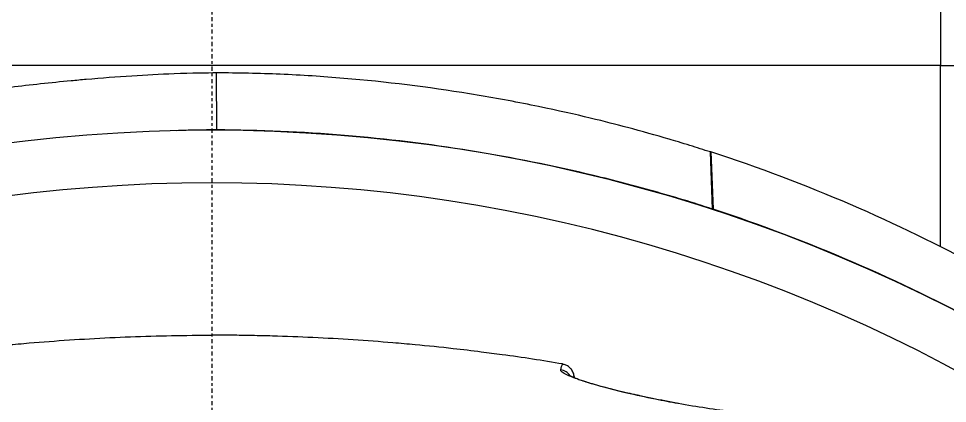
# Model space of a CAD drawing. Header units: millimetres. Extents: x 0 to 4378, y 0 to 2376.
# Drawn here: x 770.19 to 803.97, y 2215.47 to 2229.46 of the extents above; entities that cross this region are included whole.
import ezdxf

# ---------------------------------------------------------------- set-up
doc = ezdxf.new("R2010")
doc.units = ezdxf.units.MM
doc.header["$LTSCALE"] = 0.2
doc.linetypes.add('CENTER2', pattern=[1.125, 0.75, -0.125, 0.125, -0.125])
doc.layers.add('02_Center Line', color=1, linetype='CENTER2')

# ---------------------------------------------------------------- blocks, each defined once
blk = doc.blocks.new('A$C67cfe5fe')
for p, q in [((26.5, 63.358), (26.5, 61.358)), ((26.5, 61.358), (-26.5, 61.358)), ((26.5, 61.358), (33.45, 61.358)), ((26.5, 54.769), (26.5, 61.358)), ((0.175, 59.013), (0.174, 61.083)), ((18.211, 56.138), (18.132, 58.212)), ((18.145, 58.217), (18.229, 56.132)), ((18.211, 56.138), (18.229, 56.132))]:
    blk.add_line(p, q)
for radius, start, end in [(86.413, 313.06048, 226.93952), (59, 311.98884, 228.01116), (57.092, 313.6982, 226.3018)]:
    blk.add_arc((0, 0), radius, start, end)
for centre, major_axis, ratio, start_param, end_param in [((12.615, 49.804), (0.486, -0.116), 0.997249, 0.822813, 1.654075), ((16.89, -159.826), (4.641, -215.445), 0.016475, 2.912695, 2.912773), ((16.864, 48.59), (0.087, 0.492), 0.18394, 6.280839, 6.283185), ((16.864, 48.59), (0.087, 0.492), 0.18394, 6.158168, 6.280839)]:
    blk.add_ellipse(centre, major_axis=major_axis, ratio=ratio, start_param=start_param, end_param=end_param)
for points, knots in [([(-2.91, 60.972), (-3.463, 60.937), (-4.013, 60.895), (-4.75, 60.83), (-4.934, 60.814), (-5.859, 60.726), (-6.608, 60.645), (-7.799, 60.501), (-8.284, 60.438), (-9.414, 60.279), (-10.058, 60.179), (-11.019, 60.012), (-11.338, 59.954), (-11.932, 59.839), (-12.209, 59.782), (-12.727, 59.672), (-12.967, 59.619), (-13.635, 59.466), (-14.058, 59.364), (-14.759, 59.186), (-15.091, 59.098), (-15.827, 58.898), (-16.323, 58.758), (-16.972, 58.567), (-17.224, 58.491), (-17.571, 58.383), (-17.724, 58.335), (-17.902, 58.278), (-18.015, 58.242), (-18.127, 58.206)], [0, 0, 0, 0, 0.166671, 0.166671, 0.221871, 0.221871, 0.444489, 0.444489, 0.598255, 0.598255, 0.802929, 0.802929, 0.904924, 0.904924, 0.994423, 0.994423, 1.072733, 1.072733, 1.212093, 1.212093, 1.315259, 1.315259, 1.467472, 1.467472, 1.537706, 1.537706, 1.574978, 1.574978, 1.639288, 1.639288, 1.639288, 1.639288]), ([(0.174, 61.083), (-0.169, 61.082), (-0.743, 61.074), (-1.884, 61.032), (-2.398, 61.005), (-2.91, 60.972)], [-0.3421384, -0.3421384, -0.3421384, -0.3421384, -0.1542602, -0.1542602, -0.0000058, -0.0000058, -0.0000058, -0.0000058]), ([(18.131, 58.212), (17.885, 58.292), (17.637, 58.371), (17.114, 58.533), (16.799, 58.627), (16.146, 58.819), (15.636, 58.962), (15.032, 59.123), (14.961, 59.142), (14.244, 59.331), (13.056, 59.628), (10.874, 60.067), (10.126, 60.203), (7.867, 60.568), (6.341, 60.758), (4.03, 60.953), (3.26, 61.003), (1.718, 61.069), (0.946, 61.085), (0.174, 61.083)], [-1.925983, -1.925983, -1.925983, -1.925983, -1.875869, -1.875869, -1.820686, -1.820686, -1.653095, -1.653095, -1.624088, -1.624088, -1.164895, -1.164895, -0.929585, -0.929585, -0.463526, -0.463526, -0.231599, -0.231599, 0, 0, 0, 0]), ([(0.175, 59.013), (-0.022, 59.014), (-0.219, 59.011), (-0.417, 59.008), (-0.614, 59.005), (-0.811, 59.001), (-1.009, 58.995), (-1.101, 58.992), (-1.193, 58.989), (-1.285, 58.986)], [-1, -1, -1, -1, -0.96875, -0.96875, -0.96875, -0.9375, -0.9375, -0.9375, -0.92289307, -0.92289307, -0.92289307, -0.92289307]), ([(18.211, 56.138), (17.858, 56.253), (17.505, 56.367), (17.147, 56.473), (16.789, 56.579), (16.43, 56.683), (16.069, 56.784), (15.708, 56.885), (15.346, 56.984), (14.983, 57.08), (14.62, 57.177), (14.253, 57.268), (13.886, 57.356), (12.417, 57.71), (10.921, 58.01), (9.408, 58.254), (7.895, 58.498), (6.363, 58.686), (4.821, 58.813), (3.279, 58.94), (1.728, 59.007), (0.175, 59.013)], [-1, -1, -1, -1, -0.9375, -0.9375, -0.9375, -0.875, -0.875, -0.875, -0.8125, -0.8125, -0.8125, -0.75, -0.75, -0.75, -0.5, -0.5, -0.5, -0.25, -0.25, -0.25, 0, 0, 0, 0]), ([(48.929, 34.773), (47.296, 37.236), (45.449, 39.627), (43.367, 41.916), (42.846, 42.488), (42.31, 43.054), (41.76, 43.612), (41.21, 44.171), (40.644, 44.723), (40.064, 45.265), (39.774, 45.536), (39.48, 45.805), (39.182, 46.074), (38.884, 46.343), (38.583, 46.61), (38.277, 46.873), (37.972, 47.136), (37.663, 47.395), (37.35, 47.652), (37.037, 47.909), (36.721, 48.165), (36.401, 48.418), (35.76, 48.925), (35.104, 49.426), (34.433, 49.915), (33.763, 50.405), (33.077, 50.883), (32.375, 51.349), (31.673, 51.814), (30.956, 52.268), (30.224, 52.708), (29.492, 53.148), (28.744, 53.576), (27.981, 53.992), (26.456, 54.822), (24.87, 55.593), (23.227, 56.3), (21.585, 57.008), (19.89, 57.65), (18.145, 58.217)], [0, 0, 0, 0, 0.25, 0.25, 0.25, 0.3125, 0.3125, 0.3125, 0.375, 0.375, 0.375, 0.40625, 0.40625, 0.40625, 0.4375, 0.4375, 0.4375, 0.46875, 0.46875, 0.46875, 0.5, 0.5, 0.5, 0.5625, 0.5625, 0.5625, 0.625, 0.625, 0.625, 0.6875, 0.6875, 0.6875, 0.75, 0.75, 0.75, 0.875, 0.875, 0.875, 1, 1, 1, 1]), ([(49.173, 32.616), (47.53, 35.088), (45.674, 37.491), (43.579, 39.786), (43.056, 40.36), (42.517, 40.927), (41.964, 41.486), (41.41, 42.046), (40.842, 42.598), (40.258, 43.142), (39.966, 43.414), (39.671, 43.684), (39.372, 43.952), (39.072, 44.22), (38.769, 44.486), (38.462, 44.749), (38.155, 45.013), (37.844, 45.275), (37.53, 45.534), (37.216, 45.793), (36.897, 46.05), (36.575, 46.304), (35.931, 46.813), (35.272, 47.312), (34.598, 47.801), (33.923, 48.29), (33.233, 48.768), (32.528, 49.234), (31.823, 49.701), (31.102, 50.156), (30.366, 50.598), (29.63, 51.04), (28.879, 51.469), (28.112, 51.884), (26.579, 52.715), (24.985, 53.49), (23.335, 54.2), (21.685, 54.909), (19.982, 55.558), (18.229, 56.132)], [-1, -1, -1, -1, -0.75, -0.75, -0.75, -0.6875, -0.6875, -0.6875, -0.625, -0.625, -0.625, -0.59375, -0.59375, -0.59375, -0.5625, -0.5625, -0.5625, -0.53125, -0.53125, -0.53125, -0.5, -0.5, -0.5, -0.4375, -0.4375, -0.4375, -0.375, -0.375, -0.375, -0.3125, -0.3125, -0.3125, -0.25, -0.25, -0.25, -0.125, -0.125, -0.125, 0, 0, 0, 0]), ([(-12.751, 50.509), (-12.398, 50.57), (-12.039, 50.628), (-11.313, 50.739), (-10.946, 50.792), (-10.324, 50.876), (-10.071, 50.909), (-9.489, 50.982), (-9.153, 51.022), (-8.356, 51.111), (-7.898, 51.158), (-7.175, 51.226), (-6.907, 51.25), (-5.675, 51.353), (-4.695, 51.418), (-2.717, 51.513), (-1.718, 51.542), (-0.6, 51.552), (-0.362, 51.554), (-0.123, 51.555), (-0.004, 51.555)], [-1.260137, -1.260137, -1.260137, -1.260137, -1.13977, -1.13977, -1.019298, -1.019298, -0.938268, -0.938268, -0.827897, -0.827897, -0.68116, -0.68116, -0.598483, -0.598483, -0.299873, -0.299873, 0, 0, 0.035566, 0.071132, 0.071132, 0.071132, 0.071132]), ([(12.75, 50.509), (12.036, 50.632), (11.304, 50.744), (10.302, 50.879), (10.046, 50.912), (9.46, 50.986), (9.12, 51.026), (8.317, 51.115), (7.855, 51.162), (7.126, 51.23), (6.855, 51.254), (5.626, 51.357), (4.656, 51.421), (3.187, 51.49), (2.695, 51.509), (1.957, 51.53), (1.708, 51.536), (1.335, 51.543), (1.211, 51.545), (0.968, 51.549), (0.841, 51.55), (0.476, 51.554), (0.235, 51.555), (-0.004, 51.555)], [0.000005, 0.000005, 0.000005, 0.000005, 0.245288, 0.245288, 0.32758, 0.32758, 0.439471, 0.439471, 0.588452, 0.588452, 0.672216, 0.672216, 0.969709, 0.969709, 1.119078, 1.119078, 1.193047, 1.193047, 1.22978, 1.22978, 1.265, 1.265, 1.331927, 1.331927, 1.331927, 1.331927]), ([(12.75, 50.509), (12.76, 50.507), (12.771, 50.505), (12.793, 50.5), (12.804, 50.497), (12.816, 50.493)], [-0.00715982, -0.00715982, -0.00715982, -0.00715982, -0.003611253, -0.003611253, -0.000066026, -0.000066026, -0.000066026, -0.000066026]), ([(13.176, 50.02), (13.176, 50.021), (13.176, 50.022), (13.175, 50.074), (13.165, 50.125), (13.131, 50.224), (13.106, 50.273), (13.066, 50.327), (13.057, 50.337), (13.016, 50.383), (12.979, 50.413), (12.901, 50.461), (12.859, 50.48), (12.816, 50.493)], [-0.00030662, -0.00030662, -0.00030662, -0.00030662, 0, 0, 0.01532058, 0.01532058, 0.03142731, 0.03142731, 0.03552574, 0.03552574, 0.04971247, 0.04971247, 0.06328028, 0.06328028, 0.06328028, 0.06328028]), ([(16.962, 49.076), (16.637, 49.134), (16.312, 49.197), (16.031, 49.254), (15.858, 49.289), (15.7, 49.323), (15.571, 49.351), (15.527, 49.361), (15.486, 49.37), (15.449, 49.378), (15.344, 49.401), (15.237, 49.425), (15.133, 49.45), (14.987, 49.483), (14.846, 49.517), (14.722, 49.548), (14.658, 49.564), (14.599, 49.579), (14.545, 49.592), (14.475, 49.61), (14.406, 49.628), (14.341, 49.646), (14.095, 49.71), (13.883, 49.771), (13.702, 49.826), (13.608, 49.854), (13.524, 49.881), (13.449, 49.906), (13.37, 49.932), (13.297, 49.957), (13.23, 49.982), (13.102, 50.028), (12.994, 50.072), (12.912, 50.112), (12.752, 50.188), (12.679, 50.251), (12.69, 50.297)], [0, 0, 0, 0, 0.068487, 0.068487, 0.068487, 0.110613, 0.110613, 0.110613, 0.125, 0.125, 0.125, 0.165111, 0.165111, 0.165111, 0.221432, 0.221432, 0.221432, 0.25, 0.25, 0.25, 0.287562, 0.287562, 0.287562, 0.427692, 0.427692, 0.427692, 0.5, 0.5, 0.5, 0.5757, 0.5757, 0.5757, 0.720411, 0.720411, 0.720411, 1, 1, 1, 1]), ([(12.977, 50.111), (12.977, 50.111), (12.994, 50.1), (13.073, 50.059), (13.162, 50.02), (13.459, 49.909), (13.708, 49.828), (14.319, 49.654), (14.686, 49.559), (15.413, 49.388), (15.771, 49.31), (16.403, 49.183), (16.681, 49.13), (16.952, 49.082)], [0.1063312, 0.1063312, 0.1063312, 0.1063312, 0.1609573, 0.1609573, 0.2606105, 0.2606105, 0.4056646, 0.4056646, 0.5415381, 0.5415381, 0.6516112, 0.6516112, 0.7354654, 0.7354654, 0.7354654, 0.7354654]), ([(16.955, 49.081), (17.307, 49.019), (17.653, 48.963), (18.323, 48.863), (18.65, 48.82), (19.313, 48.742), (19.637, 48.712), (19.999, 48.688), (20.087, 48.683), (20.168, 48.68)], [0.0002819, 0.0002819, 0.0002819, 0.0002819, 0.1096864, 0.1096864, 0.2297154, 0.2297154, 0.3813956, 0.3813956, 0.4345671, 0.4345671, 0.4345671, 0.4345671])]:
    blk.add_open_spline(points, degree=3, knots=knots)
for points in [[(18.145, 58.217), (18.141, 58.215), (18.136, 58.214), (18.131, 58.212)], [(12.69, 50.297), (12.71, 50.385), (12.73, 50.454), (12.75, 50.509)], [(13.174, 50.055), (13.175, 50.042), (13.176, 50.029), (13.178, 50.016)], [(13.176, 50.02), (13.175, 50.019), (13.175, 50.018), (13.175, 50.017)]]:
    blk.add_open_spline(points, degree=3)
at = {"layer": '02_Center Line'}
blk.add_line((0, 87.413), (0, -87.413), dxfattribs=at)

msp = doc.modelspace()

# ---------------------------------------------------------------- block references
msp.add_blockref('A$C67cfe5fe', (777.219, 2166.397))

doc.saveas('drawing.dxf')
